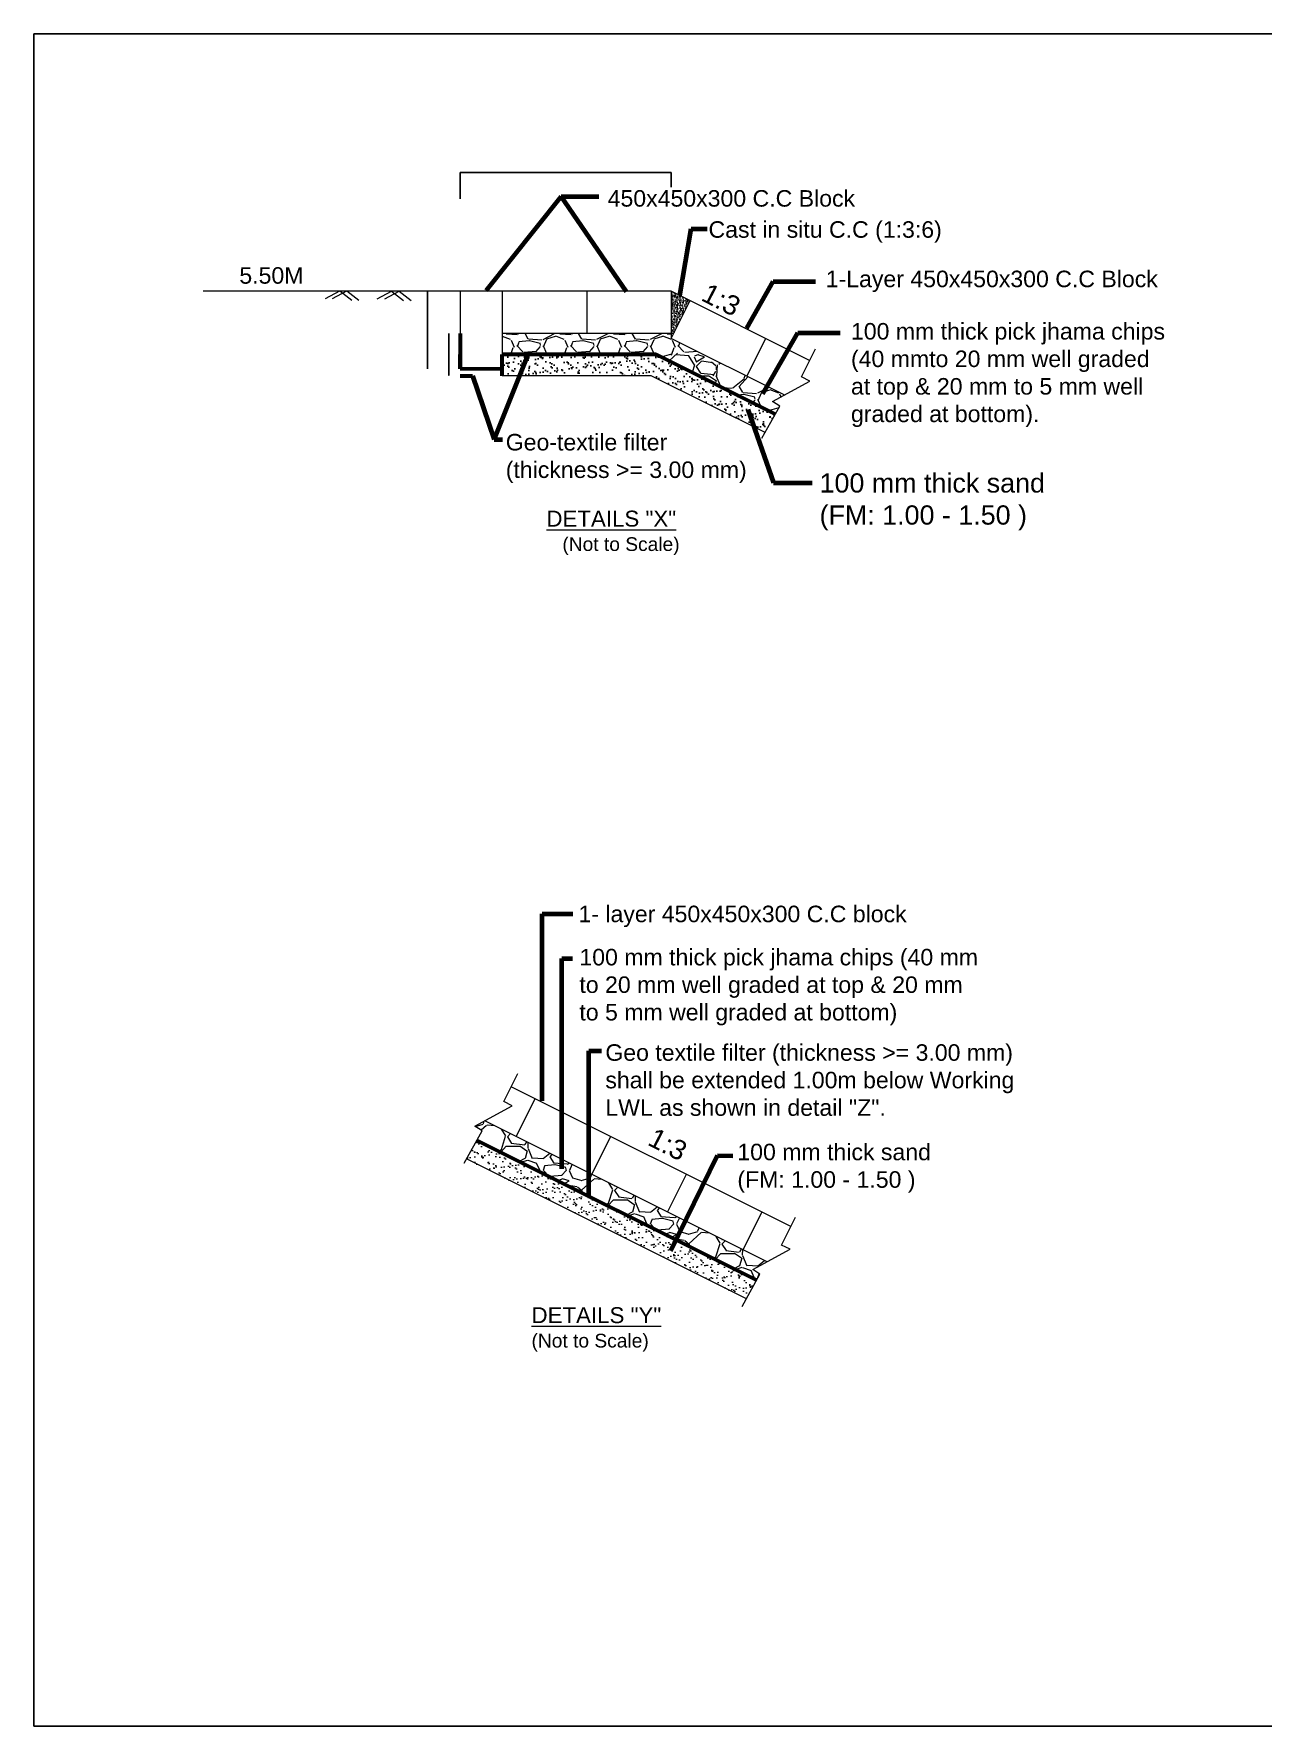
# Model space of a CAD drawing. Header units: inches. Extents: x 89000 to 322785, y -7193 to 1854.
# Drawn here: x 175134 to 180542, y -7190 to 257 of the extents above; entities that cross this region are included whole.
import ezdxf

# ---------------------------------------------------------------- set-up
doc = ezdxf.new("R2010")
doc.units = ezdxf.units.IN
doc.header["$LTSCALE"] = 7
doc.header["$MEASUREMENT"] = 0
doc.layers.add('LINE', color=7, linetype='Continuous')
doc.styles.add('dim', font='isocp.shx')
doc.styles.get("Standard").update_dxf_attribs({"font": 'arial.ttf'})
doc.dimstyles.get("Standard").update_dxf_attribs({"dimtxt": 0.18, "dimasz": 0.18, "dimexe": 0.18, "dimexo": 0.0625, "dimgap": 0.09, "dimtad": 0, "dimtih": 1, "dimtoh": 1, "dimdec": 4, "dimzin": 0, "dimdsep": 46, "dimtxsty": 'Standard', "dimcen": 0.09, "dimadec": 0, "dimazin": 0, "dimtfac": 1, "dimtdec": 4, "dimtofl": 0, "dimtmove": 0, "dimatfit": 3, "dimfxl": 1, "dimtolj": 1, "dimtzin": 0, "dimarcsym": 0})
doc.dimstyles.new('STANDARD$0', dxfattribs={"dimscale": 0, "dimtxt": 8, "dimasz": 8, "dimexe": 4, "dimexo": 0, "dimgap": 2, "dimtad": 1, "dimdec": 0, "dimzin": 0, "dimdsep": 46, "dimtxsty": 'dim', "dimblk": 'DOTSMALL', "dimcen": 1, "dimclrd": 6, "dimclre": 6, "dimclrt": 256, "dimadec": 0, "dimazin": 0, "dimtfac": 1, "dimtdec": 0, "dimtix": 1, "dimtofl": 0, "dimtmove": 1, "dimatfit": 3, "dimldrblk": 'DOTSMALL', "dimfxl": 6, "dimtolj": 1, "dimtzin": 0, "dimarcsym": 0})

# ---------------------------------------------------------------- blocks, each defined once
blk = doc.blocks.new('*D11')
at = {"layer": 'Defpoints', "color": 0, "ltscale": 0.5, "transparency": 16777216}
for p in [(177937.930282324, -353.3947762239859), (177937.930282324, -418.1325025119022), (177008.6502823247, -469.517090551848)]:
    blk.add_point(p, dxfattribs=at)
at = {"layer": 'LINE', "color": 0, "lineweight": -2, "ltscale": 0.5, "transparency": 16777216}
for p, q in [((177008.6502823247, -469.454590551848), (177008.6502823247, -353.2147762239859)), ((177008.8302823247, -353.3947762239859), (177472.6187095071, -353.3947762239859)), ((177937.750282324, -353.3947762239859), (177473.9618551415, -353.3947762239859)), ((177937.930282324, -418.0700025119022), (177937.930282324, -353.2147762239859))]:
    blk.add_line(p, q, dxfattribs=at)
at = {"layer": 'LINE', "color": 0, "ltscale": 0.5, "transparency": 16777216}
for points in [[(177008.8302823247, -353.3647762239859), (177008.8302823247, -353.4247762239859), (177008.6502823247, -353.3947762239859)], [(177937.750282324, -353.3647762239859), (177937.750282324, -353.4247762239859), (177937.930282324, -353.3947762239859)]]:
    blk.add_solid(points, dxfattribs=at)
at = {"layer": 'LINE', "color": 0, "lineweight": 13, "ltscale": 0.5, "transparency": 16777216, "insert": (177473.2902823243, -353.3947762239859), "char_height": 0.18, "attachment_point": 5}
blk.add_mtext('\\A1;{\\H1.775x;1.20m}', dxfattribs=at)
blk = doc.blocks.new('*D12')
at = {"color": 0, "lineweight": -2, "ltscale": 0.5, "transparency": 16777216}
for p, q in [((176865.3645513366, -875.7647688708408), (176865.0345513366, -875.7647688708408)), ((176865.2145513366, -1217.659399495919), (176865.2145513366, -875.9447688708408)), ((176865.3645513366, -1217.839399495919), (176865.0345513366, -1217.839399495919))]:
    blk.add_line(p, q, dxfattribs=at)
at = {"color": 0, "linetype": 'Continuous', "ltscale": 0.5, "transparency": 16777216}
for points in [[(176865.1845513366, -875.9447688708408), (176865.2445513366, -875.9447688708408), (176865.2145513366, -875.7647688708408)], [(176865.1845513366, -1217.659399495919), (176865.2445513366, -1217.659399495919), (176865.2145513366, -1217.839399495919)]]:
    blk.add_solid(points, dxfattribs=at)
at = {"layer": 'Defpoints', "color": 0, "linetype": 'Continuous', "ltscale": 0.5, "transparency": 16777216}
for p in [(176865.2145513366, -875.7647688708408), (176927.6409374023, -875.7647688708407), (177008.6502823247, -1217.839399495919)]:
    blk.add_point(p, dxfattribs=at)
at = {"color": 0, "linetype": 'Continuous', "lineweight": -3, "ltscale": 0.5, "transparency": 16777216, "insert": (176830.4999446007, -1061.620768870753), "char_height": 0.8, "attachment_point": 5}
blk.add_mtext('\\A1;450', dxfattribs=at)
blk = doc.blocks.new('*D10')
at = {"color": 0, "lineweight": -2, "ltscale": 0.5, "transparency": 16777216}
for p, q in [((176959.2610901754, -1062.00461480563), (176958.7470901754, -1062.00461480563)), ((176959.1110901754, -1247.069268870664), (176959.1110901754, -1062.41211480563)), ((176959.2610901754, -1247.476768870664), (176958.7470901754, -1247.476768870664))]:
    blk.add_line(p, q, dxfattribs=at)
at = {"color": 0, "linetype": 'Continuous', "ltscale": 0.5, "transparency": 16777216}
for points in [[(176959.0431735087, -1062.41211480563), (176959.179006842, -1062.41211480563), (176959.1110901754, -1062.00461480563)], [(176959.0431735087, -1247.069268870664), (176959.179006842, -1247.069268870664), (176959.1110901754, -1247.476768870664)]]:
    blk.add_solid(points, dxfattribs=at)
at = {"layer": 'Defpoints', "color": 0, "linetype": 'Continuous', "ltscale": 0.5, "transparency": 16777216}
for p in [(176959.1110901754, -1062.00461480563), (177031.6728484104, -1062.00461480563), (177021.5374762392, -1247.476768870664)]:
    blk.add_point(p, dxfattribs=at)
at = {"color": 0, "linetype": 'Continuous', "lineweight": -3, "ltscale": 0.5, "transparency": 16777216, "insert": (176921.8092033597, -1154.740691838613), "char_height": 0.8, "attachment_point": 5, "rotation": 90}
blk.add_mtext('\\A1;200', dxfattribs=at)

msp = doc.modelspace()

# ---------------------------------------------------------------- hatches: boundary and pattern name
at = {"linetype": 'ByBlock', "lineweight": 5, "ltscale": 0.5}
h = msp.add_hatch(dxfattribs=at)
h.set_pattern_fill('AR-CONC', color=0, scale=0.09292800000000002, angle=-3.81666561775622e-14, style=0)
h.set_pattern_definition([(49.9999999999999, (177632.1525893504, 3112.20484954765), (16.93005692046066, -1.481187340959198), [1.7702784, -19.4730624]), (355, (177632.1525893504, 3112.20484954765), (-3.275045332266771, 17.75451170975522), [1.41622272, -15.57844992]), (100.4509999999998, (177633.5634222472, 3112.081417931653), (13.65507279481427, 16.27324356576408), [1.504504319999999, -16.54954751999999]), (46.18419999999993, (177632.1525893504, 3116.925591947687), (25.19083311202385, -3.906909450132487), [2.6554176, -29.2095936]), (96.63559999999993, (177634.2518235775, 3116.600018699364), (22.06150070047851, 22.99276205775048), [2.256756479999972, -24.8243212799996]), (351.184, (177632.1525893504, 3116.925591947687), (22.06153520907727, 22.99272135254961), [2.124334080000001, -23.36767488000001]), (20.99999999999996, (177634.5129605508, 3115.745406347736), (14.08926755334249, -9.503330104725714), [1.7702784, -19.4730624]), (326, (177634.5129605508, 3115.745406347736), (5.743138890290159, 17.11621931581488), [1.41622272, -15.57844992]), (71.45139999999995, (177635.6870593684, 3114.953464638851), (19.83236765428613, 7.612927321837772), [1.50450432, -16.54954751999999]), (37.49999999999991, (177632.1525893504, 3112.20484954765), (0.2870177228710011, 7.857530652404371), [0, -15.389620224, 0, -15.81448704, 0, -15.6374592]), (7.49999999999994, (177632.1525893504, 3112.20484954765), (6.209417597757699, 9.309580456698205), [0, -9.016617983999987, 0, -15.03556454399999, 0, -5.959937279999996]), (327.4999999999999, (177626.8889615754, 3112.20484954765), (12.60016282766703, -0.532360721751167), [0, -5.900928, 0, -18.41089536000001, 0, -24.42984192]), (317.4999999999999, (177624.528590375, 3112.20484954765), (13.76534856783989, 2.362832958745561), [0, -7.671206400000004, 0, -12.22672281600001, 0, -17.34872832000001])])
h.paths.add_polyline_path([(178021.0476123294, -917.323433872838), (177937.930282324, -875.7647688696761), (177937.9302823259, -1061.620768869589), (177937.9302823259, -1083.558093882924)])
at = {"linetype": 'ByBlock', "lineweight": 13, "ltscale": 0.5}
h = msp.add_hatch(dxfattribs=at)
h.set_pattern_fill('GRAVEL', color=0, scale=9.292800000000003, angle=-3.81666561775622e-14, style=0)
h.set_pattern_definition([(228.0127999999999, (144552.6248225713, -2063.259741847229), (-1888.298564485187, -2124.336690302223), [31.75544908799999, -3143.800703999998]), (184.9697, (144531.3814817736, -2086.863453846949), (2832.450021924615, 236.0354543016041), [54.49344384000003, -5394.842112000002]), (132.5103999999999, (144477.0929441726, -2091.584196246753), (2360.369482535527, -2596.410856233763), [38.42405529599993, -3803.979801599993]), (267.2737, (144385.0384673731, -2150.593476246868), (236.0360950811234, 4720.740880940036), [49.6240166399999, -4912.768819199991]), (292.8336999999999, (144382.6780961746, -2200.161271447141), (-1180.18895056568, 2832.44705044699), [48.660260352, -4817.3689344]), (357.2737, (144401.5610657739, -2245.008324247145), (-4720.740880940038, 236.0360950811233), [49.62401663999999, -4912.7688192]), (37.69419999999992, (144451.1288609741, -2247.368695447047), (-3068.484498593307, -2360.36909582989), [65.625196032, -6496.884556800002]), (72.25529999999995, (144503.0570273748, -2207.242385046848), (1652.26314502774, 5192.818145994548), [61.95695616, -6133.740518400001]), (121.4295999999999, (144521.939996974, -2148.233105046966), (-1888.297446502657, 3068.478950673943), [49.79203046400001, -4929.412224000002]), (175.2364, (144495.9759137718, -2105.746423447097), (2596.406280514246, -236.0349048493535), [56.84526566399966, -2785.414579199989]), (222.3973999999999, (144439.3270049723, -2101.025681047293), (-2832.445525237255, -2596.404942126391), [73.513296384, -7277.823590399999]), (138.8140999999999, (144618.7152161742, -2152.953847447236), (-1652.258787518356, 1416.220541500421), [25.09102464, -2484.0211968]), (171.4692, (144599.8322465731, -2136.431249046989), (3068.477876019119, -472.0754294826486), [47.73544089599985, -4725.816268799981]), (224.9999999999999, (144552.6248225713, -2129.35013544705), (-2.025046796916286e-13, -236.036959113772), [33.38057395199999, -300.42600192]), (203.1985999999999, (144536.1022241725, -2101.02568104706), (1180.189579696505, 472.0763099067319), [17.976085248, -1779.6269568]), (291.8013999999999, (144519.5796257736, -2108.106794646999), (-236.0372855878926, 708.1118161586348), [25.421941248, -1245.6812544]), (30.96379999999995, (144529.0211105732, -2131.710506647185), (708.1106123764196, 472.0746078704075), [41.28976895999983, -1335.031526399995]), (161.5651, (144564.426678575, -2110.467165847134), (472.0744554239222, -236.0367689612349), [29.85655833599996, -716.5585151999989]), (16.38949999999997, (144382.6780961746, -2108.106794646999), (2360.372502290145, 708.1098870882066), [41.82577766400001, -4140.760166400002]), (70.34619999999995, (144422.8044065734, -2096.304938647256), (-944.1458490853324, -2596.404648279509), [35.08951987199994, -3473.853081599993]), (293.1985999999999, (144564.426678575, -2063.259741847229), (-472.0763099067321, 1180.189579696505), [35.95198464, -1761.6546816]), (343.6104999999999, (144578.5889057735, -2096.304938647256), (-2360.372502290145, 708.1098870882103), [41.82577766399974, -4140.76016639997]), (339.444, (144382.6780961728, -2254.449809046986), (-1180.187064940774, 472.0736671964681), [40.33400448, -1976.364825600001]), (294.7751, (144420.4440353731, -2268.612036246632), (-1180.182849668234, 2596.407114366688), [33.79531161599982, -3345.742540799978]), (66.80139999999996, (144566.7870497735, -2299.296861847222), (472.0763099067337, 1180.189579696505), [35.95198464000001, -1761.654681600001]), (17.35399999999996, (144580.9492769739, -2266.251665047195), (-3068.482725584684, -944.1470559346785), [39.56716262400001, -3917.138227200001]), (69.44399999999997, (144451.1288609741, -2299.296861846989), (-472.0736671964688, -1180.187064940773), [20.167048704, -1996.5394944]), (101.3098999999998, (144552.6248225713, -2299.296861846989), (-236.035954951195, 944.1454562067591), [12.03556991999991, -1191.522815999994]), (165.9637999999999, (144550.2644513728, -2287.49500584678), (708.1118576012991, -236.0367115000023), [48.66026035200002, -924.5453184]), (186.009, (144503.0570273748, -2275.693149847037), (2360.367719328602, 236.036568802014), [45.09489177600003, -4464.391219200002]), (303.6900999999999, (144529.0211105732, -2152.953847447236), (-236.0372009688384, 472.0737845814165), [34.04175667199999, -817.0025318399995]), (353.1572, (144547.9040801724, -2181.278301847226), (4012.632699382161, -472.076354265784), [59.43275289600001, -5883.829248000002]), (60.94539999999999, (144606.9133601723, -2188.359415447165), (-944.146283723767, -1652.255900859593), [24.30141542400001, -2405.850163200002]), (90, (144618.7152161742, -2167.116074646881), (-236.03712, 236.0371200000002), [14.1622272, -221.8748928]), (120.2563999999999, (144498.3362849722, -2268.61203624733), (944.1464789661452, -1652.259006666076), [32.79122457600001, -3246.337459200002]), (48.01279999999994, (144481.8136865733, -2240.287581847108), (1888.298564485186, 2124.336690302224), [63.51099110399992, -3112.047206399996]), (359.9999999999999, (144524.3003681744, -2193.080157846969), (236.0371200000002, 236.0371199999999), [61.36965120000002, -174.6674688000001]), (325.3047999999999, (144585.6700193727, -2193.080157846969), (-2360.367110327345, 1652.25999709337), [37.32081407999998, -3694.752230399999]), (254.0546, (144616.3548449738, -2214.32349864702), (-236.0377221456993, -944.1507291553066), [34.367469312, -1684.0133376]), (207.6459999999999, (144606.9133601723, -2247.368695447047), (-4484.703704779586, -2360.372684499093), [55.95613056000001, -5539.670400000002]), (175.4261, (144557.3455649739, -2273.332778647135), (-3068.483266693977, 236.0359780282042), [59.19783091199968, -5860.578662399981]), (175.4261, (144557.3455649739, -2273.332778647135), (-3068.483266693977, 236.0359780282042), [59.19783091199968, -5860.578662399981])])
h.paths.add_polyline_path([(177194.5062823234, -1061.620768869589), (177194.5062823234, -1154.548768869894), (177872.1183072845, -1154.548768869894), (178395.7955165537, -1416.38737350452), (178415.3916151537, -1380.970685453445), (178383.6744663263, -1360.466461370524), (178435.395591603, -1332.290748521977), (177937.9302823259, -1083.558093882924), (177937.9302823259, -1061.620768869589)])
at = {"linetype": 'Continuous', "lineweight": -3, "ltscale": 0.5}
h = msp.add_hatch(dxfattribs=at)
h.set_pattern_fill('AR-SAND', color=0, scale=0.9292800000000002, angle=-3.81666561775622e-14, style=0)
h.set_pattern_definition([(37.49999999999991, (209784.1474305553, 106499.8844816933), (-1.486877082732025, 45.48019331854112), [0, -35.87764223999999, 0, -40.12631039999999, 0, -38.35603199999999]), (7.49999999999994, (209784.1474305553, 106499.8844816933), (41.77329965544835, 66.61312294561598), [0, -19.35504383999998, 0, -32.33708543999995, 0, -12.39194879999999]), (327.4999999999999, (209755.1148647958, 106499.8844816933), (73.50533898179822, 0.133554697807849), [0, -11.801856, 0, -42.4866816, 0, -55.4687232]), (317.4999999999999, (209755.1148647958, 106499.8844816933), (70.95577401534568, 20.71637615164654), [0, -5.900928000000001, 0, -27.85238016000001, 0, -31.86501120000002])])
h.paths.add_polyline_path([(177194.5062823234, -1154.548768869894), (177194.5062823234, -1247.476768869499), (177850.1809822707, -1247.476768869499), (178350.7666307999, -1497.769593134348), (178395.7955165537, -1416.38737350452), (177872.1183072845, -1154.548768869894)])
at = {"linetype": 'ByBlock', "lineweight": 13, "ltscale": 0.5}
h = msp.add_hatch(dxfattribs=at)
h.set_pattern_fill('GRAVEL', color=0, scale=9.292800000000003, angle=-3.81666561775622e-14, style=0)
h.set_pattern_definition([(228.0127999999999, (188568.587849182, -24.35008211296008), (-1888.298564485187, -2124.336690302223), [31.75544908799999, -3143.800703999998]), (184.9697, (188547.3445083824, -47.9537941131457), (2832.450021924615, 236.0354543016037), [54.49344384000001, -5394.842112000002]), (132.5103999999999, (188493.0559707814, -52.67453651318283), (2360.369482535526, -2596.410856233762), [38.42405529599991, -3803.979801599991]), (267.2737, (188401.001493982, -111.6838165130648), (236.0360950811234, 4720.740880940036), [49.62401663999987, -4912.768819199989]), (292.8336999999999, (188398.6411227816, -161.2516117131054), (-1180.188950565679, 2832.44705044699), [48.66026035199999, -4817.3689344]), (357.2737, (188417.5240923808, -206.0986645131088), (-4720.740880940037, 236.0360950811233), [49.62401663999998, -4912.7688192]), (37.69419999999992, (188467.0918875811, -208.4590357132438), (-3068.484498593307, -2360.36909582989), [65.625196032, -6496.884556800002]), (72.25529999999995, (188519.0200539817, -168.3327253132775), (1652.263145027739, 5192.81814599455), [61.95695616000002, -6133.740518400001]), (121.4295999999999, (188537.9030235809, -109.3234453129298), (-1888.297446502657, 3068.478950673943), [49.79203046400001, -4929.412224000002]), (175.2364, (188511.9389403806, -66.83676371352703), (2596.406280514245, -236.0349048493532), [56.84526566399915, -2785.414579199971]), (222.3973999999999, (188455.2900315811, -62.11602131302425), (-2832.445525237254, -2596.40494212639), [73.513296384, -7277.823590399998]), (138.8140999999999, (188634.6782427811, -114.0441877131998), (-1652.258787518356, 1416.22054150042), [25.09102463999999, -2484.021196799999]), (171.4692, (188615.7952731819, -97.52158931318627), (3068.477876019119, -472.0754294826486), [47.73544089599952, -4725.816268799946]), (224.9999999999999, (188568.587849182, -90.44047571347983), (-2.025046796916286e-13, -236.036959113772), [33.38057395199999, -300.4260019199999]), (203.1985999999999, (188552.0652507813, -62.11602131302425), (1180.189579696505, 472.0763099067317), [17.976085248, -1779.6269568]), (291.8013999999999, (188535.5426523806, -69.19713491342918), (-236.0372855878926, 708.1118161586347), [25.42194124799999, -1245.6812544]), (30.96379999999995, (188544.984137182, -92.8008469136148), (708.1106123764193, 472.0746078704073), [41.28976895999955, -1335.031526399986]), (161.5651, (188580.389705182, -71.5575061130985), (472.0744554239222, -236.0367689612349), [29.85655833599994, -716.5585151999984]), (16.38949999999997, (188398.6411227816, -69.19713491319635), (2360.372502290145, 708.1098870882065), [41.82577766400001, -4140.760166400002]), (70.34619999999995, (188438.7674331822, -57.39527891275429), (-944.1458490853325, -2596.404648279509), [35.08951987199993, -3473.853081599992]), (293.1985999999999, (188580.389705182, -24.35008211296008), (-472.0763099067321, 1180.189579696505), [35.95198464, -1761.6546816]), (343.6104999999999, (188594.5519323804, -57.39527891275429), (-2360.372502290144, 708.1098870882101), [41.82577766399945, -4140.760166399933]), (339.444, (188398.6411227816, -215.5401493131831), (-1180.187064940773, 472.0736671964679), [40.33400448, -1976.3648256]), (294.7751, (188436.4070619819, -229.7023765128288), (-1180.182849668234, 2596.407114366687), [33.79531161599954, -3345.742540799944]), (66.80139999999996, (188582.7500763805, -260.3872021131865), (472.0763099067336, 1180.189579696505), [35.95198464, -1761.6546816]), (17.35399999999996, (188596.9123035827, -227.3420053131595), (-3068.482725584684, -944.1470559346781), [39.567162624, -3917.138227200001]), (69.44399999999997, (188467.0918875811, -260.3872021131865), (-472.0736671964686, -1180.187064940773), [20.167048704, -1996.5394944]), (101.3098999999997, (188568.587849182, -260.3872021134193), (-236.035954951195, 944.1454562067589), [12.03556991999978, -1191.522815999985]), (165.9637999999999, (188566.2274779816, -248.5853461132101), (708.1118576012989, -236.0367115000022), [48.660260352, -924.5453183999998]), (186.009, (188519.0200539817, -236.7834901134665), (2360.367719328602, 236.036568802014), [45.09489177600001, -4464.391219200001]), (303.6900999999999, (188544.984137182, -114.0441877131998), (-236.0372009688383, 472.0737845814165), [34.04175667199998, -817.0025318399994]), (353.1572, (188563.8671067813, -142.3686421134225), (4012.63269938216, -472.0763542657837), [59.43275289599999, -5883.829248000002]), (60.94539999999999, (188622.8763867811, -149.4497557133618), (-944.146283723767, -1652.255900859593), [24.30141542400001, -2405.850163200001]), (90, (188634.6782427811, -128.2064149130783), (-236.0371199999999, 236.0371200000002), [14.1622272, -221.8748928]), (120.2563999999999, (188514.299311581, -229.7023765128288), (944.1464789661455, -1652.259006666076), [32.791224576, -3246.337459200001]), (48.01279999999994, (188497.7767131821, -201.3779221133045), (1888.298564485186, 2124.336690302223), [63.51099110399988, -3112.047206399995]), (359.9999999999999, (188540.2633947813, -154.1704981131661), (236.0371200000002, 236.0371199999998), [61.36965120000002, -174.6674688000001]), (325.3047999999999, (188601.6330459834, -154.1704981131661), (-2360.367110327344, 1652.25999709337), [37.32081407999998, -3694.752230399997]), (254.0546, (188632.3178715807, -175.4138389129839), (-236.0377221456994, -944.1507291553064), [34.367469312, -1684.0133376]), (207.6459999999999, (188622.8763867811, -208.4590357132438), (-4484.703704779586, -2360.372684499092), [55.95613056000001, -5539.670400000002]), (175.4261, (188573.3085915809, -234.4231189133316), (-3068.483266693977, 236.0359780282041), [59.19783091199913, -5860.578662399945]), (175.4261, (188573.3085915809, -234.4231189133316), (-3068.483266693977, 236.0359780282041), [59.19783091199913, -5860.578662399945])])
h.paths.add_polyline_path([(177117.6698535186, -4526.025277884461), (177073.9964348794, -4549.816904539259), (177105.7135837049, -4570.321128621248), (177082.4734782771, -4612.323752769984), (178313.6096510802, -5227.891839170845), (178328.1746289683, -5201.568064784182), (178296.4574801427, -5181.063840701494), (178359.2897216742, -5146.835211962478)])
at = {"linetype": 'ByBlock', "lineweight": 18, "ltscale": 0.5}
h = msp.add_hatch(dxfattribs=at)
h.set_pattern_fill('AR-SAND', color=0, scale=0.9292800000000002, angle=-3.81666561775622e-14, style=0)
h.set_pattern_definition([(37.49999999999991, (188398.6411227816, -260.3872021131865), (-1.486877082732023, 45.48019331854112), [0, -35.87764223999999, 0, -40.12631039999999, 0, -38.356032]), (7.499999999999936, (188398.6411227816, -260.3872021131865), (41.77329965544835, 66.61312294561598), [0, -19.35504383999999, 0, -32.33708543999997, 0, -12.39194879999999]), (327.4999999999999, (188369.6085570202, -260.3872021134193), (73.50533898179822, 0.133554697807849), [0, -11.801856, 0, -42.4866816, 0, -55.4687232]), (317.4999999999999, (188369.6085570202, -260.3872021134193), (70.95577401534568, 20.71637615164654), [0, -5.900928000000004, 0, -27.85238016000001, 0, -31.86501120000002])])
h.paths.add_polyline_path([(178268.5807653264, -5309.274058800906), (178313.6096510802, -5227.891839170845), (177082.4734782771, -4612.323752769984), (177037.4445925252, -4693.70597240051)])

# ---------------------------------------------------------------- linework, layer by layer
at = {"color": 0, "linetype": 'ByBlock', "lineweight": 13, "ltscale": 0.5}
for p, q in [((177937.930282324, -875.7647688703746), (175878.742831956, -875.7647688708403)), ((178546.72031502, -1180.159785217431), (177937.930282324, -875.7647688703746)), ((177937.9302823259, -1061.62076887052), (177194.5062823234, -1061.620768870753)), ((178435.395591603, -1332.290748522908), (177937.9302823259, -1083.55809388339)), ((177063.3040968994, -1247.476768869732), (177008.6502823247, -1247.476768869732)), ((177850.1809822707, -1247.476768870198), (177194.5062823234, -1247.476768869732)), ((178350.7666307999, -1497.769593135279), (177850.1809822707, -1247.476768870198)), ((178464.15146399, -4991.472758107602), (177233.6756705985, -4376.234861410938)), ((178359.2897216742, -5146.835211963176), (177117.6698535186, -4526.025277884926)), ((178268.5807653283, -5309.274058801837), (177037.4445925252, -4693.705972401209))]:
    msp.add_line(p, q, dxfattribs=at)
at = {"color": 0, "linetype": 'ByBlock', "lineweight": 18, "ltscale": 0.5}
for p, q in [((177008.6502823247, -875.7647688708403), (177008.6502823247, -1217.839399495919)), ((177194.5062823234, -875.7647688708403), (177194.5062823234, -1061.62076887052)), ((177194.5062823234, -875.7647688708403), (177194.5062823234, -1247.476768870663)), ((177566.2182823228, -875.7647688703746), (177566.2182823228, -1061.620768869589)), ((177937.930282324, -875.7647688703746), (177937.9302823259, -1061.62076887052)), ((177937.9302823259, -1083.55809388339), (178021.0476123294, -917.3234338730708)), ((177937.9302823259, -1061.62076887052), (177937.9302823259, -1083.55809388339)), ((178270.3996023456, -1249.792753893707), (178353.5169323491, -1083.55809388339)), ((177256.1959798307, -4595.288341041904), (177339.3133098343, -4429.053681031584)), ((177588.6652998504, -4761.523001052921), (177671.7826298558, -4595.288341041904)), ((177921.1346198701, -4927.75766106324), (178004.2519498755, -4761.523001052921)), ((178253.6039398917, -5093.992321073327), (178336.7212698952, -4927.757661063473))]:
    msp.add_line(p, q, dxfattribs=at)
at = {"color": 0, "linetype": 'ByBlock', "lineweight": 60, "ltscale": 0.5}
for p, q in [((177008.6502823247, -1061.620768870986), (177008.6502823247, -1217.839399495919)), ((177008.6502823247, -1217.839399496384), (177008.6502823247, -1154.54876887036)), ((177872.1183072845, -1154.54876887036), (177194.5062823234, -1154.54876887036)), ((177194.5062823234, -1247.476768869732), (177194.5062823234, -1154.54876887036)), ((178395.7955165537, -1416.387373504986), (177872.1183072845, -1154.54876887036)), ((177008.6502823247, -1247.476768870663), (177063.3040968994, -1247.476768870663)), ((178313.6096510802, -5227.891839171543), (177082.4734782771, -4612.323752770682))]:
    msp.add_line(p, q, dxfattribs=at)
at = {"color": 0, "linetype": 'Continuous', "lineweight": 53, "ltscale": 0.5}
msp.add_line((177008.6502823247, -1217.839399495919), (177194.5062823234, -1217.839399495686), dxfattribs=at)
at = {"color": 0, "linetype": 'ByBlock', "lineweight": 18, "ltscale": 0.5}
for points in [[(176417.0665491628, -907.9804318640981), (176479.8105800705, -874.1388994863391), (176532.7497163987, -914.8340509327263)], [(176447.354535147, -907.9804318640981), (176510.0985660547, -874.1388994863391), (176563.0377023811, -914.8340509327263)], [(176644.4421908906, -909.5825329735544), (176707.1862217983, -875.7410005957954), (176760.1253581265, -916.4361520421826)], [(176677.996448846, -909.5825329735544), (176740.7404797537, -875.7410005957954), (176793.6796160819, -916.4361520421826)], [(178337.0172976585, -1522.61922534398), (178415.3916151537, -1380.970685453911), (178383.6744663263, -1360.466461371223), (178547.8931112396, -1271.006354716199), (178510.5700779347, -1252.367989741091), (178572.1537582962, -1129.357814825898)], [(177027.3392662098, -4711.969668512016), (177105.7135837049, -4570.321128622179), (177073.9964348794, -4549.816904539724), (177238.2150797927, -4460.356797884468), (177200.8920464859, -4441.718432909593), (177262.4757268474, -4318.708257994398)], [(178249.8003114731, -5343.21660467495), (178328.1746289683, -5201.56806478488), (178296.4574801427, -5181.063840702425), (178460.6761250579, -5091.60373404647), (178423.3530917511, -5072.965369071828), (178484.9367721126, -4949.955194157099)]]:
    msp.add_lwpolyline(points, dxfattribs=at)
at = {"layer": 'LINE', "color": 0, "linetype": 'ByBlock', "lineweight": -3, "ltscale": 0.5}
msp.add_lwpolyline([(175133.5191958057, 256.7525677407957), (185947.6650274931, 256.7525677407957), (185947.6650274931, -7189.950384711672), (175133.5191958057, -7189.950384711672)], close=True, dxfattribs=at)

# ---------------------------------------------------------------- texts
at = {"layer": 'LINE', "color": 0, "lineweight": 13, "ltscale": 0.5}
for p in [(178063.85828538, -913.382767787496), (177828.7567909815, -4629.75121743513)]:
    msp.add_text('1:3', height=86.24879999999999, rotation=332.9935993300547, dxfattribs=at).set_placement(p)
at = {"layer": 'LINE', "color": 0, "lineweight": 13, "ltscale": 0.5, "attachment_point": 1}
for s, insert, char_height, width in [('450x450x300 C.C Block', (177658.0350691037, -430.9159721467313), 72.64811366090406, 2791.929147148041), ('Cast in situ C.C (1:3:6)', (178101.8141280873, -567.8263415203564), 72.64811366090406, 2791.929147148041), ('     5.50M', (175896.7002566544, -770.0634763201833), 72.64811366090406, 2791.929147148041), ('1-Layer 450x450x300 C.C Block', (178617.481097869, -785.3115646294918), 72.64811366090406, 2791.929147148041), ('100 mm thick pick jhama chips \\P(40 mmto 20 mm well graded \\Pat top & 20 mm to 5 mm well \\Pgraded at bottom).', (178728.5972725483, -1015.716051374389), 72.64811366090406, 2791.929147148041), (' Geo-textile filter\\P (thickness >= 3.00 mm)', (177181.5005546579, -1503.763755031221), 72.64811366090406, 2791.929147148041), ('{\\H1.432x;\\LDETAILS "X"\\P\\H0.8606x;\\l   (Not to Scale)}', (177388.5581298316, -1841.372333584179), 49.01622972792629, 770.5220859990916), ('1- layer 450x450x300 C.C block', (177529.6132865687, -3579.576496546872), 72.64811366090406, 2791.929147148041), ('100 mm thick pick jhama chips (40 mm\\Pto 20 mm well graded at top & 20 mm \\Pto 5 mm well graded at bottom) ', (177533.7500285794, -3769.720878751732), 72.64811366090406, 2791.929147148041), ('Geo textile filter (thickness >= 3.00 mm)\\Pshall be extended 1.00m below Working\\PLWL as shown in detail "Z".', (177647.9306667064, -4189.477978934317), 72.64811366090406, 2791.929147148041), ('100 mm thick sand \\P(FM: 1.00 - 1.50 )', (178228.727814448, -4627.11666328904), 72.64811366090406, 2791.929147148041), ('{\\H1.432x;\\LDETAILS "Y"\\P\\H0.8606x;\\l(Not to Scale)}', (177323.0829563689, -5346.369712832633), 49.01622972792629, 770.5220859990916)]:
    msp.add_mtext(s, dxfattribs=dict(at, insert=insert, char_height=char_height, width=width))
at = {"layer": 'LINE', "color": 0, "linetype": 'ByBlock', "lineweight": -3, "ltscale": 0.5, "insert": (178590.4090784261, -1677.168584081868), "char_height": 84.5867896821016, "attachment_point": 1}
msp.add_mtext('100 mm thick sand \\P(FM: 1.00 - 1.50 )', dxfattribs=at)

# ---------------------------------------------------------------- dimensions: what is measured, and where the dimension line sits
at = {"color": 0, "linetype": 'Continuous', "lineweight": -3, "ltscale": 0.5}
for base, p1, p2, text, dimstyle, override, picture, middle in [((176865.2145513366, -875.7647688708408), (177008.6502823247, -1217.839399495919), (176927.6409374023, -875.7647688708403), '450', 'Standard', {"dimtxt": 0.8, "dimtmove": 2, "dimfxl": 0.15, "dimfxlon": 1}, '*D12', (176830.4999446007, -1061.620768870753)), ((176959.1110901754, -1062.00461480563), (177021.5374762392, -1247.476768870663), (177031.6728484104, -1062.00461480563), '200', 'STANDARD$0', {"dimscale": 1, "dimtxt": 0.8, "dimasz": 0.4075000000000002, "dimexe": 0.3640000000000002, "dimexo": 0.2190000000000001, "dimgap": 0.09, "dimtad": 0, "dimlfac": 1000, "dimtxsty": 'Standard', "dimcen": 0.09, "dimclrd": 0, "dimclre": 0, "dimclrt": 0, "dimtix": 0, "dimtmove": 2, "dimfxl": 0.15, "dimfxlon": 1}, '*D10', (176921.8092033597, -1154.740691838613))]:
    dim = msp.add_linear_dim(base=base, p1=p1, p2=p2, angle=90, text=text, dimstyle=dimstyle, override=override, dxfattribs=at)
    dim.commit()
    dim.dimension.update_dxf_attribs({"geometry": picture, "text_midpoint": middle, "dimtype": 160})
at = {"layer": 'LINE', "color": 0, "lineweight": 13, "ltscale": 0.5}
dim = msp.add_linear_dim(base=(177937.930282324, -353.3947762239859), p1=(177008.6502823247, -469.517090551848), p2=(177937.930282324, -418.1325025119022), text='{\\H1.775x;1.20m}', dimstyle='Standard', override={"dimfxl": 0.12}, dxfattribs=at)
dim.commit()
dim.dimension.update_dxf_attribs({"geometry": '*D11', "text_midpoint": (177473.2902823243, -353.3947762239859)})

# ---------------------------------------------------------------- leaders
for points in [[(177123.6386581598, -872.4627060678922), (177454.2678340836, -458.7252363477037), (177618.7809426965, -458.7252363477037)], [(177741.2409776816, -878.3971605646093), (177454.2678340836, -458.7252363477037)], [(178269.7881399853, -1037.758666338459), (178385.5976752708, -832.4444312123251), (178572.2046547396, -832.4444312123251)], [(178341.2988051487, -1326.665033269266), (178494.187228966, -1059.610182346138), (178680.7942084311, -1059.610182346138)], [(177308.7449259194, -1154.54876887036), (177158.4469109135, -1528.3751444589), (177195.9261218658, -1528.3751444589)], [(177063.3040968994, -1247.476768870663), (177158.4469109135, -1528.3751444589)], [(178274.7416115435, -1396.543678216462), (178388.3607190749, -1719.283035389206), (178557.9220069865, -1719.283035389206)], [(177369.7827668944, -4439.023676309984), (177369.7827668944, -3614.914880048034), (177504.1426132665, -3614.914880048034)], [(177455.7936514792, -4737.779963243303), (177455.7936514792, -3812.330341869982), (177502.9401373015, -3812.330341869982)], [(177575.1263834973, -4857.968089462507), (177575.1263834973, -4219.022045719221), (177631.2621177294, -4219.022045719221)], [(177935.4427544073, -5097.715309724461), (178140.8490381249, -4678.384325091976), (178208.7173700658, -4680.514831336464)]]:
    msp.add_leader(points, dimstyle='Standard', override={"dimtxt": 0.9, "dimasz": 0.7, "dimclrd": 7, "dimclre": 7, "dimclrt": 7, "dimlwd": 65535, "dimlwe": 65535}, dxfattribs=at)
at = {"layer": 'LINE', "color": 0, "linetype": 'ByBlock', "lineweight": -3, "ltscale": 0.5}
msp.add_leader([(177975.9208626686, -894.9442332180352), (178024.9121207217, -600.9238475484908), (178095.9060806217, -600.9238475484908)], dimstyle='Standard', override={"dimtxt": 0.9, "dimasz": 0.7, "dimclrd": 7, "dimclre": 7, "dimclrt": 7, "dimlwd": 65535, "dimlwe": 65535}, dxfattribs=at)

doc.saveas('drawing.dxf')
